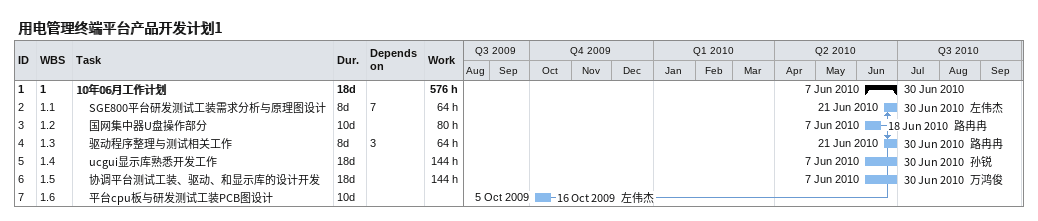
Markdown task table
用电管理终端平台产品开发计划1

| ID | WBS | Task | Duration | Start | Finish | Predecessors | Resources | Work (h) |
|---|---|---|---|---|---|---|---|---|
| 1 | 1 | **10年06月工作计划** | 18d | 2010-06-07 | 2010-06-30 |  |  | 576 |
| 2 | 1.1 | SGE800平台研发测试工装需求分析与原理图设计 | 8d | 2010-06-21 | 2010-06-30 | 7 | 左伟杰 | 64 |
| 3 | 1.2 | 国网集中器U盘操作部分 | 10d | 2010-06-07 | 2010-06-18 |  | 路冉冉 | 80 |
| 4 | 1.3 | 驱动程序整理与测试相关工作 | 8d | 2010-06-21 | 2010-06-30 | 3 | 路冉冉 | 64 |
| 5 | 1.4 | ucgui显示库熟悉开发工作 | 18d | 2010-06-07 | 2010-06-30 |  | 孙锐 | 144 |
| 6 | 1.5 | 协调平台测试工装、驱动、和显示库的设计开发 | 18d | 2010-06-07 | 2010-06-30 |  | 万鸿俊 | 144 |
| 7 | 1.6 | 平台cpu板与研发测试工装PCB图设计 | 10d | 2009-10-05 | 2009-10-16 |  | 左伟杰 |  |
